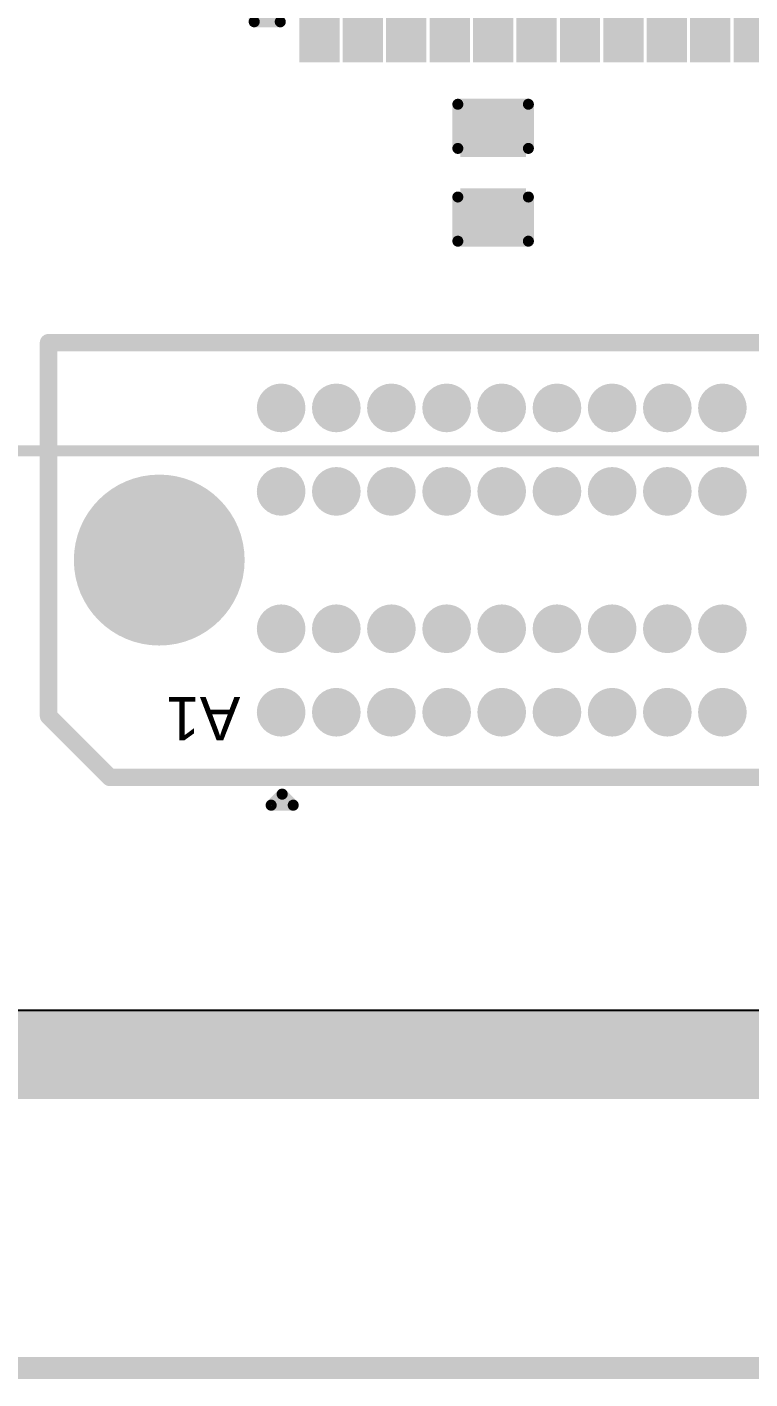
# Model space of a CAD drawing. Header units: inches. Extents: x -5 to 5450, y -4 to 5452.
# Drawn here: x 20.2 to 28.52, y -2.49 to 13.06 of the extents above; entities that cross this region are included whole.
import ezdxf

# ---------------------------------------------------------------- set-up
doc = ezdxf.new("R2010")
doc.units = ezdxf.units.IN
for name, color, linetype in [('Board_outline', 216, 'Continuous'), ('Bottom Overlay', 54, 'Continuous'), ('Bottom Solder', 6, 'Continuous'), ('Ground', 76, 'Continuous'), ('Pad Holes', 156, 'Continuous'), ('Power', 16, 'Continuous'), ('Top Layer', 1, 'Continuous'), ('Top Overlay', 2, 'Continuous'), ('Top Paste', 8, 'Continuous'), ('Top Solder', 216, 'Continuous')]:
    doc.layers.add(name, color=color, linetype=linetype)
doc.styles.add('Arial', font='', dxfattribs={"height": 0.2})
doc.styles.get('Arial').set_extended_font_data('Arial')

# ---------------------------------------------------------------- blocks, each defined once
blk = doc.blocks.new('64_VQFN__9_9__12')
at = {"layer": 'Top Layer'}
for points in [[(-3.88, 4.865), (-3.62, 4.865), (-3.62, 4.005), (-3.88, 4.005)], [(-3.38, 4.865), (-3.12, 4.865), (-3.12, 4.005), (-3.38, 4.005)], [(-2.88, 4.865), (-2.62, 4.865), (-2.62, 4.005), (-2.88, 4.005)], [(-2.38, 4.865), (-2.12, 4.865), (-2.12, 4.005), (-2.38, 4.005)], [(-1.88, 4.865), (-1.62, 4.865), (-1.62, 4.005), (-1.88, 4.005)], [(-1.38, 4.865), (-1.12, 4.865), (-1.12, 4.005), (-1.38, 4.005)], [(-0.88, 4.865), (-0.62, 4.865), (-0.62, 4.005), (-0.88, 4.005)], [(-0.38, 4.865), (-0.12, 4.865), (-0.12, 4.005), (-0.38, 4.005)], [(0.12, 4.865), (0.38, 4.865), (0.38, 4.005), (0.12, 4.005)], [(0.62, 4.865), (0.88, 4.865), (0.88, 4.005), (0.62, 4.005)], [(1.12, 4.865), (1.38, 4.865), (1.38, 4.005), (1.12, 4.005)], [(1.62, 4.865), (1.88, 4.865), (1.88, 4.005), (1.62, 4.005)], [(2.12, 4.865), (2.38, 4.865), (2.38, 4.005), (2.12, 4.005)], [(2.62, 4.865), (2.88, 4.865), (2.88, 4.005), (2.62, 4.005)], [(3.12, 4.865), (3.38, 4.865), (3.38, 4.005), (3.12, 4.005)], [(3.62, 4.865), (3.88, 4.865), (3.88, 4.005), (3.62, 4.005)], [(-4.865, 3.88), (-4.005, 3.88), (-4.005, 3.62), (-4.865, 3.62)], [(4.005, 3.88), (4.865, 3.88), (4.865, 3.62), (4.005, 3.62)], [(-4.865, 3.38), (-4.005, 3.38), (-4.005, 3.12), (-4.865, 3.12)], [(4.005, 3.38), (4.865, 3.38), (4.865, 3.12), (4.005, 3.12)], [(-3, 3), (3, 3), (3, -3), (-3, -3)], [(-4.865, 2.88), (-4.005, 2.88), (-4.005, 2.62), (-4.865, 2.62)], [(4.005, 2.88), (4.865, 2.88), (4.865, 2.62), (4.005, 2.62)], [(-4.865, 2.38), (-4.005, 2.38), (-4.005, 2.12), (-4.865, 2.12)], [(4.005, 2.38), (4.865, 2.38), (4.865, 2.12), (4.005, 2.12)], [(-4.865, 1.88), (-4.005, 1.88), (-4.005, 1.62), (-4.865, 1.62)], [(4.005, 1.88), (4.865, 1.88), (4.865, 1.62), (4.005, 1.62)], [(-4.865, 1.38), (-4.005, 1.38), (-4.005, 1.12), (-4.865, 1.12)], [(4.005, 1.38), (4.865, 1.38), (4.865, 1.12), (4.005, 1.12)], [(-4.865, 0.88), (-4.005, 0.88), (-4.005, 0.62), (-4.865, 0.62)], [(4.005, 0.88), (4.865, 0.88), (4.865, 0.62), (4.005, 0.62)], [(-4.865, 0.38), (-4.005, 0.38), (-4.005, 0.12), (-4.865, 0.12)], [(4.005, 0.38), (4.865, 0.38), (4.865, 0.12), (4.005, 0.12)], [(-4.865, -0.12), (-4.005, -0.12), (-4.005, -0.38), (-4.865, -0.38)], [(4.005, -0.12), (4.865, -0.12), (4.865, -0.38), (4.005, -0.38)], [(-4.865, -0.62), (-4.005, -0.62), (-4.005, -0.88), (-4.865, -0.88)], [(4.005, -0.62), (4.865, -0.62), (4.865, -0.88), (4.005, -0.88)], [(-4.865, -1.12), (-4.005, -1.12), (-4.005, -1.38), (-4.865, -1.38)], [(4.005, -1.12), (4.865, -1.12), (4.865, -1.38), (4.005, -1.38)], [(-4.865, -1.62), (-4.005, -1.62), (-4.005, -1.88), (-4.865, -1.88)], [(4.005, -1.62), (4.865, -1.62), (4.865, -1.88), (4.005, -1.88)], [(-4.865, -2.12), (-4.005, -2.12), (-4.005, -2.38), (-4.865, -2.38)], [(4.005, -2.12), (4.865, -2.12), (4.865, -2.38), (4.005, -2.38)], [(-4.865, -2.62), (-4.005, -2.62), (-4.005, -2.88), (-4.865, -2.88)], [(4.005, -2.62), (4.865, -2.62), (4.865, -2.88), (4.005, -2.88)], [(-4.865, -3.12), (-4.005, -3.12), (-4.005, -3.38), (-4.865, -3.38)], [(4.005, -3.12), (4.865, -3.12), (4.865, -3.38), (4.005, -3.38)], [(-4.865, -3.62), (-4.005, -3.62), (-4.005, -3.88), (-4.865, -3.88)], [(4.005, -3.62), (4.865, -3.62), (4.865, -3.88), (4.005, -3.88)], [(-3.88, -4.005), (-3.62, -4.005), (-3.62, -4.865), (-3.88, -4.865)], [(-3.38, -4.005), (-3.12, -4.005), (-3.12, -4.865), (-3.38, -4.865)], [(-2.88, -4.005), (-2.62, -4.005), (-2.62, -4.865), (-2.88, -4.865)], [(-2.38, -4.005), (-2.12, -4.005), (-2.12, -4.865), (-2.38, -4.865)], [(-1.88, -4.005), (-1.62, -4.005), (-1.62, -4.865), (-1.88, -4.865)], [(-1.38, -4.005), (-1.12, -4.005), (-1.12, -4.865), (-1.38, -4.865)], [(-0.88, -4.005), (-0.62, -4.005), (-0.62, -4.865), (-0.88, -4.865)], [(-0.38, -4.005), (-0.12, -4.005), (-0.12, -4.865), (-0.38, -4.865)], [(0.12, -4.005), (0.38, -4.005), (0.38, -4.865), (0.12, -4.865)], [(0.62, -4.005), (0.88, -4.005), (0.88, -4.865), (0.62, -4.865)], [(1.12, -4.005), (1.38, -4.005), (1.38, -4.865), (1.12, -4.865)], [(1.62, -4.005), (1.88, -4.005), (1.88, -4.865), (1.62, -4.865)], [(2.12, -4.005), (2.38, -4.005), (2.38, -4.865), (2.12, -4.865)], [(2.62, -4.005), (2.88, -4.005), (2.88, -4.865), (2.62, -4.865)], [(3.12, -4.005), (3.38, -4.005), (3.38, -4.865), (3.12, -4.865)], [(3.62, -4.005), (3.88, -4.005), (3.88, -4.865), (3.62, -4.865)]]:
    blk.add_hatch(color=1, dxfattribs=at).paths.add_polyline_path(points)
at = {"layer": 'Top Paste'}
for points in [[(-3.88, 4.865), (-3.62, 4.865), (-3.62, 4.005), (-3.88, 4.005)], [(-3.38, 4.865), (-3.12, 4.865), (-3.12, 4.005), (-3.38, 4.005)], [(-2.88, 4.865), (-2.62, 4.865), (-2.62, 4.005), (-2.88, 4.005)], [(-2.38, 4.865), (-2.12, 4.865), (-2.12, 4.005), (-2.38, 4.005)], [(-1.88, 4.865), (-1.62, 4.865), (-1.62, 4.005), (-1.88, 4.005)], [(-1.38, 4.865), (-1.12, 4.865), (-1.12, 4.005), (-1.38, 4.005)], [(-0.88, 4.865), (-0.62, 4.865), (-0.62, 4.005), (-0.88, 4.005)], [(-0.38, 4.865), (-0.12, 4.865), (-0.12, 4.005), (-0.38, 4.005)], [(0.12, 4.865), (0.38, 4.865), (0.38, 4.005), (0.12, 4.005)], [(0.62, 4.865), (0.88, 4.865), (0.88, 4.005), (0.62, 4.005)], [(1.12, 4.865), (1.38, 4.865), (1.38, 4.005), (1.12, 4.005)], [(1.62, 4.865), (1.88, 4.865), (1.88, 4.005), (1.62, 4.005)], [(2.12, 4.865), (2.38, 4.865), (2.38, 4.005), (2.12, 4.005)], [(2.62, 4.865), (2.88, 4.865), (2.88, 4.005), (2.62, 4.005)], [(3.12, 4.865), (3.38, 4.865), (3.38, 4.005), (3.12, 4.005)], [(3.62, 4.865), (3.88, 4.865), (3.88, 4.005), (3.62, 4.005)], [(-4.865, 3.88), (-4.005, 3.88), (-4.005, 3.62), (-4.865, 3.62)], [(4.005, 3.88), (4.865, 3.88), (4.865, 3.62), (4.005, 3.62)], [(-4.865, 3.38), (-4.005, 3.38), (-4.005, 3.12), (-4.865, 3.12)], [(4.005, 3.38), (4.865, 3.38), (4.865, 3.12), (4.005, 3.12)], [(-4.865, 2.88), (-4.005, 2.88), (-4.005, 2.62), (-4.865, 2.62)], [(4.005, 2.88), (4.865, 2.88), (4.865, 2.62), (4.005, 2.62)], [(-4.865, 2.38), (-4.005, 2.38), (-4.005, 2.12), (-4.865, 2.12)], [(4.005, 2.38), (4.865, 2.38), (4.865, 2.12), (4.005, 2.12)], [(-4.865, 1.88), (-4.005, 1.88), (-4.005, 1.62), (-4.865, 1.62)], [(4.005, 1.88), (4.865, 1.88), (4.865, 1.62), (4.005, 1.62)], [(-4.865, 1.38), (-4.005, 1.38), (-4.005, 1.12), (-4.865, 1.12)], [(4.005, 1.38), (4.865, 1.38), (4.865, 1.12), (4.005, 1.12)], [(-4.865, 0.88), (-4.005, 0.88), (-4.005, 0.62), (-4.865, 0.62)], [(4.005, 0.88), (4.865, 0.88), (4.865, 0.62), (4.005, 0.62)], [(-4.865, 0.38), (-4.005, 0.38), (-4.005, 0.12), (-4.865, 0.12)], [(4.005, 0.38), (4.865, 0.38), (4.865, 0.12), (4.005, 0.12)], [(-4.865, -0.12), (-4.005, -0.12), (-4.005, -0.38), (-4.865, -0.38)], [(4.005, -0.12), (4.865, -0.12), (4.865, -0.38), (4.005, -0.38)], [(-4.865, -0.62), (-4.005, -0.62), (-4.005, -0.88), (-4.865, -0.88)], [(4.005, -0.62), (4.865, -0.62), (4.865, -0.88), (4.005, -0.88)], [(-4.865, -1.12), (-4.005, -1.12), (-4.005, -1.38), (-4.865, -1.38)], [(4.005, -1.12), (4.865, -1.12), (4.865, -1.38), (4.005, -1.38)], [(-4.865, -1.62), (-4.005, -1.62), (-4.005, -1.88), (-4.865, -1.88)], [(4.005, -1.62), (4.865, -1.62), (4.865, -1.88), (4.005, -1.88)], [(-4.865, -2.12), (-4.005, -2.12), (-4.005, -2.38), (-4.865, -2.38)], [(4.005, -2.12), (4.865, -2.12), (4.865, -2.38), (4.005, -2.38)], [(-4.865, -2.62), (-4.005, -2.62), (-4.005, -2.88), (-4.865, -2.88)], [(4.005, -2.62), (4.865, -2.62), (4.865, -2.88), (4.005, -2.88)], [(-4.865, -3.12), (-4.005, -3.12), (-4.005, -3.38), (-4.865, -3.38)], [(4.005, -3.12), (4.865, -3.12), (4.865, -3.38), (4.005, -3.38)], [(-4.865, -3.62), (-4.005, -3.62), (-4.005, -3.88), (-4.865, -3.88)], [(4.005, -3.62), (4.865, -3.62), (4.865, -3.88), (4.005, -3.88)], [(-3.88, -4.005), (-3.62, -4.005), (-3.62, -4.865), (-3.88, -4.865)], [(-3.38, -4.005), (-3.12, -4.005), (-3.12, -4.865), (-3.38, -4.865)], [(-2.88, -4.005), (-2.62, -4.005), (-2.62, -4.865), (-2.88, -4.865)], [(-2.38, -4.005), (-2.12, -4.005), (-2.12, -4.865), (-2.38, -4.865)], [(-1.88, -4.005), (-1.62, -4.005), (-1.62, -4.865), (-1.88, -4.865)], [(-1.38, -4.005), (-1.12, -4.005), (-1.12, -4.865), (-1.38, -4.865)], [(-0.88, -4.005), (-0.62, -4.005), (-0.62, -4.865), (-0.88, -4.865)], [(-0.38, -4.005), (-0.12, -4.005), (-0.12, -4.865), (-0.38, -4.865)], [(0.12, -4.005), (0.38, -4.005), (0.38, -4.865), (0.12, -4.865)], [(0.62, -4.005), (0.88, -4.005), (0.88, -4.865), (0.62, -4.865)], [(1.12, -4.005), (1.38, -4.005), (1.38, -4.865), (1.12, -4.865)], [(1.62, -4.005), (1.88, -4.005), (1.88, -4.865), (1.62, -4.865)], [(2.12, -4.005), (2.38, -4.005), (2.38, -4.865), (2.12, -4.865)], [(2.62, -4.005), (2.88, -4.005), (2.88, -4.865), (2.62, -4.865)], [(3.12, -4.005), (3.38, -4.005), (3.38, -4.865), (3.12, -4.865)], [(3.62, -4.005), (3.88, -4.005), (3.88, -4.865), (3.62, -4.865)]]:
    blk.add_hatch(color=8, dxfattribs=at).paths.add_polyline_path(points)
at = {"layer": 'Top Solder'}
for points in [[(-3.982, 4.967), (-3.518, 4.967), (-3.518, 3.903), (-3.982, 3.903)], [(-3.482, 4.967), (-3.018, 4.967), (-3.018, 3.903), (-3.482, 3.903)], [(-2.982, 4.967), (-2.518, 4.967), (-2.518, 3.903), (-2.982, 3.903)], [(-2.482, 4.967), (-2.018, 4.967), (-2.018, 3.903), (-2.482, 3.903)], [(-1.982, 4.967), (-1.518, 4.967), (-1.518, 3.903), (-1.982, 3.903)], [(-1.482, 4.967), (-1.018, 4.967), (-1.018, 3.903), (-1.482, 3.903)], [(-0.982, 4.967), (-0.518, 4.967), (-0.518, 3.903), (-0.982, 3.903)], [(-0.482, 4.967), (-0.018, 4.967), (-0.018, 3.903), (-0.482, 3.903)], [(0.018, 4.967), (0.482, 4.967), (0.482, 3.903), (0.018, 3.903)], [(0.518, 4.967), (0.982, 4.967), (0.982, 3.903), (0.518, 3.903)], [(1.018, 4.967), (1.482, 4.967), (1.482, 3.903), (1.018, 3.903)], [(1.518, 4.967), (1.982, 4.967), (1.982, 3.903), (1.518, 3.903)], [(2.018, 4.967), (2.482, 4.967), (2.482, 3.903), (2.018, 3.903)], [(2.518, 4.967), (2.982, 4.967), (2.982, 3.903), (2.518, 3.903)], [(3.018, 4.967), (3.482, 4.967), (3.482, 3.903), (3.018, 3.903)], [(3.518, 4.967), (3.982, 4.967), (3.982, 3.903), (3.518, 3.903)], [(-4.967, 3.982), (-3.903, 3.982), (-3.903, 3.518), (-4.967, 3.518)], [(3.903, 3.982), (4.967, 3.982), (4.967, 3.518), (3.903, 3.518)], [(-4.967, 3.482), (-3.903, 3.482), (-3.903, 3.018), (-4.967, 3.018)], [(3.903, 3.482), (4.967, 3.482), (4.967, 3.018), (3.903, 3.018)], [(-4.967, 2.982), (-3.903, 2.982), (-3.903, 2.518), (-4.967, 2.518)], [(-3.102, 3.102), (3.102, 3.102), (3.102, -3.102), (-3.102, -3.102)], [(3.903, 2.982), (4.967, 2.982), (4.967, 2.518), (3.903, 2.518)], [(-4.967, 2.482), (-3.903, 2.482), (-3.903, 2.018), (-4.967, 2.018)], [(3.903, 2.482), (4.967, 2.482), (4.967, 2.018), (3.903, 2.018)], [(-4.967, 1.982), (-3.903, 1.982), (-3.903, 1.518), (-4.967, 1.518)], [(3.903, 1.982), (4.967, 1.982), (4.967, 1.518), (3.903, 1.518)], [(-4.967, 1.482), (-3.903, 1.482), (-3.903, 1.018), (-4.967, 1.018)], [(3.903, 1.482), (4.967, 1.482), (4.967, 1.018), (3.903, 1.018)], [(-4.967, 0.982), (-3.903, 0.982), (-3.903, 0.518), (-4.967, 0.518)], [(3.903, 0.982), (4.967, 0.982), (4.967, 0.518), (3.903, 0.518)], [(-4.967, 0.482), (-3.903, 0.482), (-3.903, 0.018), (-4.967, 0.018)], [(3.903, 0.482), (4.967, 0.482), (4.967, 0.018), (3.903, 0.018)], [(-4.967, -0.018), (-3.903, -0.018), (-3.903, -0.482), (-4.967, -0.482)], [(3.903, -0.018), (4.967, -0.018), (4.967, -0.482), (3.903, -0.482)], [(-4.967, -0.518), (-3.903, -0.518), (-3.903, -0.982), (-4.967, -0.982)], [(3.903, -0.518), (4.967, -0.518), (4.967, -0.982), (3.903, -0.982)], [(-4.967, -1.018), (-3.903, -1.018), (-3.903, -1.482), (-4.967, -1.482)], [(3.903, -1.018), (4.967, -1.018), (4.967, -1.482), (3.903, -1.482)], [(-4.967, -1.518), (-3.903, -1.518), (-3.903, -1.982), (-4.967, -1.982)], [(3.903, -1.518), (4.967, -1.518), (4.967, -1.982), (3.903, -1.982)], [(-4.967, -2.018), (-3.903, -2.018), (-3.903, -2.482), (-4.967, -2.482)], [(3.903, -2.018), (4.967, -2.018), (4.967, -2.482), (3.903, -2.482)], [(-4.967, -2.518), (-3.903, -2.518), (-3.903, -2.982), (-4.967, -2.982)], [(3.903, -2.518), (4.967, -2.518), (4.967, -2.982), (3.903, -2.982)], [(-4.967, -3.018), (-3.903, -3.018), (-3.903, -3.482), (-4.967, -3.482)], [(3.903, -3.018), (4.967, -3.018), (4.967, -3.482), (3.903, -3.482)], [(-4.967, -3.518), (-3.903, -3.518), (-3.903, -3.982), (-4.967, -3.982)], [(3.903, -3.518), (4.967, -3.518), (4.967, -3.982), (3.903, -3.982)], [(-3.982, -3.903), (-3.518, -3.903), (-3.518, -4.967), (-3.982, -4.967)], [(-3.482, -3.903), (-3.018, -3.903), (-3.018, -4.967), (-3.482, -4.967)], [(-2.982, -3.903), (-2.518, -3.903), (-2.518, -4.967), (-2.982, -4.967)], [(-2.482, -3.903), (-2.018, -3.903), (-2.018, -4.967), (-2.482, -4.967)], [(-1.982, -3.903), (-1.518, -3.903), (-1.518, -4.967), (-1.982, -4.967)], [(-1.482, -3.903), (-1.018, -3.903), (-1.018, -4.967), (-1.482, -4.967)], [(-0.982, -3.903), (-0.518, -3.903), (-0.518, -4.967), (-0.982, -4.967)], [(-0.482, -3.903), (-0.018, -3.903), (-0.018, -4.967), (-0.482, -4.967)], [(0.018, -3.903), (0.482, -3.903), (0.482, -4.967), (0.018, -4.967)], [(0.518, -3.903), (0.982, -3.903), (0.982, -4.967), (0.518, -4.967)], [(1.018, -3.903), (1.482, -3.903), (1.482, -4.967), (1.018, -4.967)], [(1.518, -3.903), (1.982, -3.903), (1.982, -4.967), (1.518, -4.967)], [(2.018, -3.903), (2.482, -3.903), (2.482, -4.967), (2.018, -4.967)], [(2.518, -3.903), (2.982, -3.903), (2.982, -4.967), (2.518, -4.967)], [(3.018, -3.903), (3.482, -3.903), (3.482, -4.967), (3.018, -4.967)], [(3.518, -3.903), (3.982, -3.903), (3.982, -4.967), (3.518, -4.967)]]:
    blk.add_hatch(color=216, dxfattribs=at).paths.add_polyline_path(points)
at = {"layer": 'Top Overlay'}
for points in [[(-4.5, 4.2, 0.127, 0.127, 0), (-4.5, 4.5, 0.127, 0.127, 0)], [(-4.5, 4.5, 0.127, 0.127, 0), (-4.2, 4.5, 0.127, 0.127, 0)], [(4.2, 4.5, 0.127, 0.127, 0), (4.5, 4.5, 0.127, 0.127, 0)], [(4.5, 4.2, 0.127, 0.127, 0), (4.5, 4.5, 0.127, 0.127, 0)], [(-5.197, 3.899, 0.127, 0.127, 0), (-5.07, 3.772, 0.127, 0.127, 0)], [(-5.197, 3.645, 0.127, 0.127, 0), (-5.197, 3.899, 0.127, 0.127, 0)], [(-5.197, 3.645, 0.127, 0.127, 0), (-5.07, 3.772, 0.127, 0.127, 0)], [(-4.5, -4.5, 0.127, 0.127, 0), (-4.5, -4.2, 0.127, 0.127, 0)], [(4.5, -4.5, 0.127, 0.127, 0), (4.5, -4.2, 0.127, 0.127, 0)], [(-4.5, -4.5, 0.127, 0.127, 0), (-4.2, -4.5, 0.127, 0.127, 0)], [(4.2, -4.5, 0.127, 0.127, 0), (4.5, -4.5, 0.127, 0.127, 0)]]:
    blk.add_lwpolyline(points, format="xyseb", dxfattribs=at)
for points in [[(-4.532, 4.5, 0.0635, 0.0635, 1), (-4.468, 4.5, 0.0635, 0.0635, 1)], [(-4.532, 4.5, 0.0635, 0.0635, 1), (-4.468, 4.5, 0.0635, 0.0635, 1)], [(-4.232, 4.5, 0.0635, 0.0635, 1), (-4.168, 4.5, 0.0635, 0.0635, 1)], [(4.168, 4.5, 0.0635, 0.0635, 1), (4.232, 4.5, 0.0635, 0.0635, 1)], [(4.468, 4.5, 0.0635, 0.0635, 1), (4.532, 4.5, 0.0635, 0.0635, 1)], [(4.468, 4.5, 0.0635, 0.0635, 1), (4.532, 4.5, 0.0635, 0.0635, 1)], [(-4.532, 4.2, 0.0635, 0.0635, 1), (-4.468, 4.2, 0.0635, 0.0635, 1)], [(4.468, 4.2, 0.0635, 0.0635, 1), (4.532, 4.2, 0.0635, 0.0635, 1)], [(-5.229, 3.899, 0.0635, 0.0635, 1), (-5.165, 3.899, 0.0635, 0.0635, 1)], [(-5.229, 3.899, 0.0635, 0.0635, 1), (-5.165, 3.899, 0.0635, 0.0635, 1)], [(-5.102, 3.772, 0.0635, 0.0635, 1), (-5.038, 3.772, 0.0635, 0.0635, 1)], [(-5.102, 3.772, 0.0635, 0.0635, 1), (-5.038, 3.772, 0.0635, 0.0635, 1)], [(-5.229, 3.645, 0.0635, 0.0635, 1), (-5.165, 3.645, 0.0635, 0.0635, 1)], [(-5.229, 3.645, 0.0635, 0.0635, 1), (-5.165, 3.645, 0.0635, 0.0635, 1)], [(-4.532, -4.2, 0.0635, 0.0635, 1), (-4.468, -4.2, 0.0635, 0.0635, 1)], [(4.468, -4.2, 0.0635, 0.0635, 1), (4.532, -4.2, 0.0635, 0.0635, 1)], [(-4.532, -4.5, 0.0635, 0.0635, 1), (-4.468, -4.5, 0.0635, 0.0635, 1)], [(-4.532, -4.5, 0.0635, 0.0635, 1), (-4.468, -4.5, 0.0635, 0.0635, 1)], [(-4.232, -4.5, 0.0635, 0.0635, 1), (-4.168, -4.5, 0.0635, 0.0635, 1)], [(4.168, -4.5, 0.0635, 0.0635, 1), (4.232, -4.5, 0.0635, 0.0635, 1)], [(4.468, -4.5, 0.0635, 0.0635, 1), (4.532, -4.5, 0.0635, 0.0635, 1)], [(4.468, -4.5, 0.0635, 0.0635, 1), (4.532, -4.5, 0.0635, 0.0635, 1)]]:
    blk.add_lwpolyline(points, format="xyseb", close=True, dxfattribs=at)
blk = doc.blocks.new('BL_R8812AF1_B_14')
at = {"layer": 'Bottom Overlay'}
blk.add_lwpolyline([(-13.5, -8.9, 0.127, 0.127, 0), (13.5, -8.9, 0.127, 0.127, 0)], format="xyseb", dxfattribs=at)
blk = doc.blocks.new('ADM6_30_01_5_L_4_2_A_TR_157')
at = {"layer": 'Bottom Solder'}
h = blk.add_hatch(color=6, dxfattribs=at)
edge = h.paths.add_edge_path()
edge.add_arc((10.61, 0), 0.102, 0, 360)
at = {"layer": 'Ground'}
h = blk.add_hatch(color=76, dxfattribs=at)
edge = h.paths.add_edge_path()
edge.add_arc((10.61, 0), 0.983, 0, 360)
at = {"layer": 'Pad Holes'}
h = blk.add_hatch(color=7, dxfattribs=at)
edge = h.paths.add_edge_path()
edge.add_arc((10.61, 0), 0.475, 0, 360)
at = {"layer": 'Power'}
h = blk.add_hatch(color=16, dxfattribs=at)
edge = h.paths.add_edge_path()
edge.add_arc((10.61, 0), 0.983, 0, 360)
at = {"layer": 'Top Layer'}
h = blk.add_hatch(color=1, dxfattribs=at)
edge = h.paths.add_edge_path()
edge.add_arc((4.128, 1.75), 0.178, 0, 360)
h = blk.add_hatch(color=1, dxfattribs=at)
edge = h.paths.add_edge_path()
edge.add_arc((4.762, 1.75), 0.178, 0, 360)
h = blk.add_hatch(color=1, dxfattribs=at)
edge = h.paths.add_edge_path()
edge.add_arc((5.397, 1.75), 0.178, 0, 360)
h = blk.add_hatch(color=1, dxfattribs=at)
edge = h.paths.add_edge_path()
edge.add_arc((6.032, 1.75), 0.178, 0, 360)
h = blk.add_hatch(color=1, dxfattribs=at)
edge = h.paths.add_edge_path()
edge.add_arc((6.668, 1.75), 0.178, 0, 360)
h = blk.add_hatch(color=1, dxfattribs=at)
edge = h.paths.add_edge_path()
edge.add_arc((7.302, 1.75), 0.178, 0, 360)
h = blk.add_hatch(color=1, dxfattribs=at)
edge = h.paths.add_edge_path()
edge.add_arc((7.938, 1.75), 0.178, 0, 360)
h = blk.add_hatch(color=1, dxfattribs=at)
edge = h.paths.add_edge_path()
edge.add_arc((8.572, 1.75), 0.178, 0, 360)
h = blk.add_hatch(color=1, dxfattribs=at)
edge = h.paths.add_edge_path()
edge.add_arc((9.207, 1.75), 0.178, 0, 360)
h = blk.add_hatch(color=1, dxfattribs=at)
edge = h.paths.add_edge_path()
edge.add_arc((4.128, 0.79), 0.178, 0, 360)
h = blk.add_hatch(color=1, dxfattribs=at)
edge = h.paths.add_edge_path()
edge.add_arc((4.762, 0.79), 0.178, 0, 360)
h = blk.add_hatch(color=1, dxfattribs=at)
edge = h.paths.add_edge_path()
edge.add_arc((5.397, 0.79), 0.178, 0, 360)
h = blk.add_hatch(color=1, dxfattribs=at)
edge = h.paths.add_edge_path()
edge.add_arc((6.032, 0.79), 0.178, 0, 360)
h = blk.add_hatch(color=1, dxfattribs=at)
edge = h.paths.add_edge_path()
edge.add_arc((6.668, 0.79), 0.178, 0, 360)
h = blk.add_hatch(color=1, dxfattribs=at)
edge = h.paths.add_edge_path()
edge.add_arc((7.302, 0.79), 0.178, 0, 360)
h = blk.add_hatch(color=1, dxfattribs=at)
edge = h.paths.add_edge_path()
edge.add_arc((7.938, 0.79), 0.178, 0, 360)
h = blk.add_hatch(color=1, dxfattribs=at)
edge = h.paths.add_edge_path()
edge.add_arc((8.572, 0.79), 0.178, 0, 360)
h = blk.add_hatch(color=1, dxfattribs=at)
edge = h.paths.add_edge_path()
edge.add_arc((9.207, 0.79), 0.178, 0, 360)
h = blk.add_hatch(color=1, dxfattribs=at)
edge = h.paths.add_edge_path()
edge.add_arc((4.128, -0.79), 0.178, 0, 360)
h = blk.add_hatch(color=1, dxfattribs=at)
edge = h.paths.add_edge_path()
edge.add_arc((4.762, -0.79), 0.178, 0, 360)
h = blk.add_hatch(color=1, dxfattribs=at)
edge = h.paths.add_edge_path()
edge.add_arc((5.397, -0.79), 0.178, 0, 360)
h = blk.add_hatch(color=1, dxfattribs=at)
edge = h.paths.add_edge_path()
edge.add_arc((6.032, -0.79), 0.178, 0, 360)
h = blk.add_hatch(color=1, dxfattribs=at)
edge = h.paths.add_edge_path()
edge.add_arc((6.668, -0.79), 0.178, 0, 360)
h = blk.add_hatch(color=1, dxfattribs=at)
edge = h.paths.add_edge_path()
edge.add_arc((7.302, -0.79), 0.178, 0, 360)
h = blk.add_hatch(color=1, dxfattribs=at)
edge = h.paths.add_edge_path()
edge.add_arc((7.938, -0.79), 0.178, 0, 360)
h = blk.add_hatch(color=1, dxfattribs=at)
edge = h.paths.add_edge_path()
edge.add_arc((8.572, -0.79), 0.178, 0, 360)
h = blk.add_hatch(color=1, dxfattribs=at)
edge = h.paths.add_edge_path()
edge.add_arc((9.207, -0.79), 0.178, 0, 360)
h = blk.add_hatch(color=1, dxfattribs=at)
edge = h.paths.add_edge_path()
edge.add_arc((4.128, -1.75), 0.178, 0, 360)
h = blk.add_hatch(color=1, dxfattribs=at)
edge = h.paths.add_edge_path()
edge.add_arc((4.762, -1.75), 0.178, 0, 360)
h = blk.add_hatch(color=1, dxfattribs=at)
edge = h.paths.add_edge_path()
edge.add_arc((5.397, -1.75), 0.178, 0, 360)
h = blk.add_hatch(color=1, dxfattribs=at)
edge = h.paths.add_edge_path()
edge.add_arc((6.032, -1.75), 0.178, 0, 360)
h = blk.add_hatch(color=1, dxfattribs=at)
edge = h.paths.add_edge_path()
edge.add_arc((6.668, -1.75), 0.178, 0, 360)
h = blk.add_hatch(color=1, dxfattribs=at)
edge = h.paths.add_edge_path()
edge.add_arc((7.302, -1.75), 0.178, 0, 360)
h = blk.add_hatch(color=1, dxfattribs=at)
edge = h.paths.add_edge_path()
edge.add_arc((7.938, -1.75), 0.178, 0, 360)
h = blk.add_hatch(color=1, dxfattribs=at)
edge = h.paths.add_edge_path()
edge.add_arc((8.572, -1.75), 0.178, 0, 360)
h = blk.add_hatch(color=1, dxfattribs=at)
edge = h.paths.add_edge_path()
edge.add_arc((9.207, -1.75), 0.178, 0, 360)
at = {"layer": 'Top Paste'}
h = blk.add_hatch(color=8, dxfattribs=at)
edge = h.paths.add_edge_path()
edge.add_arc((4.128, 1.75), 0.178, 0, 360)
h = blk.add_hatch(color=8, dxfattribs=at)
edge = h.paths.add_edge_path()
edge.add_arc((4.762, 1.75), 0.178, 0, 360)
h = blk.add_hatch(color=8, dxfattribs=at)
edge = h.paths.add_edge_path()
edge.add_arc((5.397, 1.75), 0.178, 0, 360)
h = blk.add_hatch(color=8, dxfattribs=at)
edge = h.paths.add_edge_path()
edge.add_arc((6.032, 1.75), 0.178, 0, 360)
h = blk.add_hatch(color=8, dxfattribs=at)
edge = h.paths.add_edge_path()
edge.add_arc((6.668, 1.75), 0.178, 0, 360)
h = blk.add_hatch(color=8, dxfattribs=at)
edge = h.paths.add_edge_path()
edge.add_arc((7.302, 1.75), 0.178, 0, 360)
h = blk.add_hatch(color=8, dxfattribs=at)
edge = h.paths.add_edge_path()
edge.add_arc((7.938, 1.75), 0.178, 0, 360)
h = blk.add_hatch(color=8, dxfattribs=at)
edge = h.paths.add_edge_path()
edge.add_arc((8.572, 1.75), 0.178, 0, 360)
h = blk.add_hatch(color=8, dxfattribs=at)
edge = h.paths.add_edge_path()
edge.add_arc((9.207, 1.75), 0.178, 0, 360)
h = blk.add_hatch(color=8, dxfattribs=at)
edge = h.paths.add_edge_path()
edge.add_arc((4.128, 0.79), 0.178, 0, 360)
h = blk.add_hatch(color=8, dxfattribs=at)
edge = h.paths.add_edge_path()
edge.add_arc((4.762, 0.79), 0.178, 0, 360)
h = blk.add_hatch(color=8, dxfattribs=at)
edge = h.paths.add_edge_path()
edge.add_arc((5.397, 0.79), 0.178, 0, 360)
h = blk.add_hatch(color=8, dxfattribs=at)
edge = h.paths.add_edge_path()
edge.add_arc((6.032, 0.79), 0.178, 0, 360)
h = blk.add_hatch(color=8, dxfattribs=at)
edge = h.paths.add_edge_path()
edge.add_arc((6.668, 0.79), 0.178, 0, 360)
h = blk.add_hatch(color=8, dxfattribs=at)
edge = h.paths.add_edge_path()
edge.add_arc((7.302, 0.79), 0.178, 0, 360)
h = blk.add_hatch(color=8, dxfattribs=at)
edge = h.paths.add_edge_path()
edge.add_arc((7.938, 0.79), 0.178, 0, 360)
h = blk.add_hatch(color=8, dxfattribs=at)
edge = h.paths.add_edge_path()
edge.add_arc((8.572, 0.79), 0.178, 0, 360)
h = blk.add_hatch(color=8, dxfattribs=at)
edge = h.paths.add_edge_path()
edge.add_arc((9.207, 0.79), 0.178, 0, 360)
h = blk.add_hatch(color=8, dxfattribs=at)
edge = h.paths.add_edge_path()
edge.add_arc((4.128, -0.79), 0.178, 0, 360)
h = blk.add_hatch(color=8, dxfattribs=at)
edge = h.paths.add_edge_path()
edge.add_arc((4.762, -0.79), 0.178, 0, 360)
h = blk.add_hatch(color=8, dxfattribs=at)
edge = h.paths.add_edge_path()
edge.add_arc((5.397, -0.79), 0.178, 0, 360)
h = blk.add_hatch(color=8, dxfattribs=at)
edge = h.paths.add_edge_path()
edge.add_arc((6.032, -0.79), 0.178, 0, 360)
h = blk.add_hatch(color=8, dxfattribs=at)
edge = h.paths.add_edge_path()
edge.add_arc((6.668, -0.79), 0.178, 0, 360)
h = blk.add_hatch(color=8, dxfattribs=at)
edge = h.paths.add_edge_path()
edge.add_arc((7.302, -0.79), 0.178, 0, 360)
h = blk.add_hatch(color=8, dxfattribs=at)
edge = h.paths.add_edge_path()
edge.add_arc((7.938, -0.79), 0.178, 0, 360)
h = blk.add_hatch(color=8, dxfattribs=at)
edge = h.paths.add_edge_path()
edge.add_arc((8.572, -0.79), 0.178, 0, 360)
h = blk.add_hatch(color=8, dxfattribs=at)
edge = h.paths.add_edge_path()
edge.add_arc((9.207, -0.79), 0.178, 0, 360)
h = blk.add_hatch(color=8, dxfattribs=at)
edge = h.paths.add_edge_path()
edge.add_arc((4.128, -1.75), 0.178, 0, 360)
h = blk.add_hatch(color=8, dxfattribs=at)
edge = h.paths.add_edge_path()
edge.add_arc((4.762, -1.75), 0.178, 0, 360)
h = blk.add_hatch(color=8, dxfattribs=at)
edge = h.paths.add_edge_path()
edge.add_arc((5.397, -1.75), 0.178, 0, 360)
h = blk.add_hatch(color=8, dxfattribs=at)
edge = h.paths.add_edge_path()
edge.add_arc((6.032, -1.75), 0.178, 0, 360)
h = blk.add_hatch(color=8, dxfattribs=at)
edge = h.paths.add_edge_path()
edge.add_arc((6.668, -1.75), 0.178, 0, 360)
h = blk.add_hatch(color=8, dxfattribs=at)
edge = h.paths.add_edge_path()
edge.add_arc((7.302, -1.75), 0.178, 0, 360)
h = blk.add_hatch(color=8, dxfattribs=at)
edge = h.paths.add_edge_path()
edge.add_arc((7.938, -1.75), 0.178, 0, 360)
h = blk.add_hatch(color=8, dxfattribs=at)
edge = h.paths.add_edge_path()
edge.add_arc((8.572, -1.75), 0.178, 0, 360)
h = blk.add_hatch(color=8, dxfattribs=at)
edge = h.paths.add_edge_path()
edge.add_arc((9.207, -1.75), 0.178, 0, 360)
at = {"layer": 'Top Solder'}
h = blk.add_hatch(color=216, dxfattribs=at)
edge = h.paths.add_edge_path()
edge.add_arc((4.128, 1.75), 0.28, 0, 360)
h = blk.add_hatch(color=216, dxfattribs=at)
edge = h.paths.add_edge_path()
edge.add_arc((4.762, 1.75), 0.28, 0, 360)
h = blk.add_hatch(color=216, dxfattribs=at)
edge = h.paths.add_edge_path()
edge.add_arc((5.397, 1.75), 0.28, 0, 360)
h = blk.add_hatch(color=216, dxfattribs=at)
edge = h.paths.add_edge_path()
edge.add_arc((6.032, 1.75), 0.28, 0, 360)
h = blk.add_hatch(color=216, dxfattribs=at)
edge = h.paths.add_edge_path()
edge.add_arc((6.668, 1.75), 0.28, 0, 360)
h = blk.add_hatch(color=216, dxfattribs=at)
edge = h.paths.add_edge_path()
edge.add_arc((7.302, 1.75), 0.28, 0, 360)
h = blk.add_hatch(color=216, dxfattribs=at)
edge = h.paths.add_edge_path()
edge.add_arc((7.938, 1.75), 0.28, 0, 360)
h = blk.add_hatch(color=216, dxfattribs=at)
edge = h.paths.add_edge_path()
edge.add_arc((8.572, 1.75), 0.28, 0, 360)
h = blk.add_hatch(color=216, dxfattribs=at)
edge = h.paths.add_edge_path()
edge.add_arc((9.207, 1.75), 0.28, 0, 360)
h = blk.add_hatch(color=216, dxfattribs=at)
edge = h.paths.add_edge_path()
edge.add_arc((4.128, 0.79), 0.28, 0, 360)
h = blk.add_hatch(color=216, dxfattribs=at)
edge = h.paths.add_edge_path()
edge.add_arc((4.762, 0.79), 0.28, 0, 360)
h = blk.add_hatch(color=216, dxfattribs=at)
edge = h.paths.add_edge_path()
edge.add_arc((5.397, 0.79), 0.28, 0, 360)
h = blk.add_hatch(color=216, dxfattribs=at)
edge = h.paths.add_edge_path()
edge.add_arc((6.032, 0.79), 0.28, 0, 360)
h = blk.add_hatch(color=216, dxfattribs=at)
edge = h.paths.add_edge_path()
edge.add_arc((6.668, 0.79), 0.28, 0, 360)
h = blk.add_hatch(color=216, dxfattribs=at)
edge = h.paths.add_edge_path()
edge.add_arc((7.302, 0.79), 0.28, 0, 360)
h = blk.add_hatch(color=216, dxfattribs=at)
edge = h.paths.add_edge_path()
edge.add_arc((7.938, 0.79), 0.28, 0, 360)
h = blk.add_hatch(color=216, dxfattribs=at)
edge = h.paths.add_edge_path()
edge.add_arc((8.572, 0.79), 0.28, 0, 360)
h = blk.add_hatch(color=216, dxfattribs=at)
edge = h.paths.add_edge_path()
edge.add_arc((9.207, 0.79), 0.28, 0, 360)
h = blk.add_hatch(color=216, dxfattribs=at)
edge = h.paths.add_edge_path()
edge.add_arc((10.61, 0), 0.102, 0, 360)
h = blk.add_hatch(color=216, dxfattribs=at)
edge = h.paths.add_edge_path()
edge.add_arc((4.128, -0.79), 0.28, 0, 360)
h = blk.add_hatch(color=216, dxfattribs=at)
edge = h.paths.add_edge_path()
edge.add_arc((4.762, -0.79), 0.28, 0, 360)
h = blk.add_hatch(color=216, dxfattribs=at)
edge = h.paths.add_edge_path()
edge.add_arc((5.397, -0.79), 0.28, 0, 360)
h = blk.add_hatch(color=216, dxfattribs=at)
edge = h.paths.add_edge_path()
edge.add_arc((6.032, -0.79), 0.28, 0, 360)
h = blk.add_hatch(color=216, dxfattribs=at)
edge = h.paths.add_edge_path()
edge.add_arc((6.668, -0.79), 0.28, 0, 360)
h = blk.add_hatch(color=216, dxfattribs=at)
edge = h.paths.add_edge_path()
edge.add_arc((7.302, -0.79), 0.28, 0, 360)
h = blk.add_hatch(color=216, dxfattribs=at)
edge = h.paths.add_edge_path()
edge.add_arc((7.938, -0.79), 0.28, 0, 360)
h = blk.add_hatch(color=216, dxfattribs=at)
edge = h.paths.add_edge_path()
edge.add_arc((8.572, -0.79), 0.28, 0, 360)
h = blk.add_hatch(color=216, dxfattribs=at)
edge = h.paths.add_edge_path()
edge.add_arc((9.207, -0.79), 0.28, 0, 360)
h = blk.add_hatch(color=216, dxfattribs=at)
edge = h.paths.add_edge_path()
edge.add_arc((4.128, -1.75), 0.28, 0, 360)
h = blk.add_hatch(color=216, dxfattribs=at)
edge = h.paths.add_edge_path()
edge.add_arc((4.762, -1.75), 0.28, 0, 360)
h = blk.add_hatch(color=216, dxfattribs=at)
edge = h.paths.add_edge_path()
edge.add_arc((5.397, -1.75), 0.28, 0, 360)
h = blk.add_hatch(color=216, dxfattribs=at)
edge = h.paths.add_edge_path()
edge.add_arc((6.032, -1.75), 0.28, 0, 360)
h = blk.add_hatch(color=216, dxfattribs=at)
edge = h.paths.add_edge_path()
edge.add_arc((6.668, -1.75), 0.28, 0, 360)
h = blk.add_hatch(color=216, dxfattribs=at)
edge = h.paths.add_edge_path()
edge.add_arc((7.302, -1.75), 0.28, 0, 360)
h = blk.add_hatch(color=216, dxfattribs=at)
edge = h.paths.add_edge_path()
edge.add_arc((7.938, -1.75), 0.28, 0, 360)
h = blk.add_hatch(color=216, dxfattribs=at)
edge = h.paths.add_edge_path()
edge.add_arc((8.572, -1.75), 0.28, 0, 360)
h = blk.add_hatch(color=216, dxfattribs=at)
edge = h.paths.add_edge_path()
edge.add_arc((9.207, -1.75), 0.28, 0, 360)
at = {"layer": 'Top Overlay'}
for points in [[(9.195, 2.692, 0.127, 0.127, 0), (9.068, 2.819, 0.127, 0.127, 0)], [(9.322, 2.819, 0.127, 0.127, 0), (9.068, 2.819, 0.127, 0.127, 0)], [(9.322, 2.819, 0.127, 0.127, 0), (9.195, 2.692, 0.127, 0.127, 0)], [(11.178, 2.5, 0.2, 0.2, 0), (-11.178, 2.5, 0.2, 0.2, 0)], [(11.885, 1.793, 0.2, 0.2, 0), (11.178, 2.5, 0.2, 0.2, 0)], [(11.885, 1.793, 0.2, 0.2, 0), (11.885, -2.5, 0.2, 0.2, 0)], [(11.885, -2.5, 0.2, 0.2, 0), (-11.885, -2.5, 0.2, 0.2, 0)]]:
    blk.add_lwpolyline(points, format="xyseb", dxfattribs=at)
for points in [[(9.036, 2.819, 0.0635, 0.0635, 1), (9.1, 2.819, 0.0635, 0.0635, 1)], [(9.036, 2.819, 0.0635, 0.0635, 1), (9.1, 2.819, 0.0635, 0.0635, 1)], [(9.29, 2.819, 0.0635, 0.0635, 1), (9.354, 2.819, 0.0635, 0.0635, 1)], [(9.29, 2.819, 0.0635, 0.0635, 1), (9.354, 2.819, 0.0635, 0.0635, 1)], [(9.163, 2.692, 0.0635, 0.0635, 1), (9.227, 2.692, 0.0635, 0.0635, 1)], [(9.163, 2.692, 0.0635, 0.0635, 1), (9.227, 2.692, 0.0635, 0.0635, 1)], [(11.128, 2.5, 0.1, 0.1, 1), (11.228, 2.5, 0.1, 0.1, 1)], [(11.128, 2.5, 0.1, 0.1, 1), (11.228, 2.5, 0.1, 0.1, 1)], [(11.835, 1.793, 0.1, 0.1, 1), (11.935, 1.793, 0.1, 0.1, 1)], [(11.835, 1.793, 0.1, 0.1, 1), (11.935, 1.793, 0.1, 0.1, 1)], [(11.835, -2.5, 0.1, 0.1, 1), (11.935, -2.5, 0.1, 0.1, 1)], [(11.835, -2.5, 0.1, 0.1, 1), (11.935, -2.5, 0.1, 0.1, 1)]]:
    blk.add_lwpolyline(points, format="xyseb", close=True, dxfattribs=at)
at = {"layer": 'Top Overlay', "style": 'Arial'}
blk.add_text('A1', height=0.5, dxfattribs=at).set_placement((9.677, 1.575))
blk = doc.blocks.new('C___0402_192')
at = {"layer": 'Top Layer'}
for points in [[(-0.699, -0.318), (-0.699, 0.318), (-0.241, 0.318), (-0.241, -0.318)], [(0.241, -0.318), (0.241, 0.318), (0.699, 0.318), (0.699, -0.318)]]:
    blk.add_hatch(color=1, dxfattribs=at).paths.add_polyline_path(points)
at = {"layer": 'Top Paste'}
for points in [[(-0.699, -0.318), (-0.699, 0.318), (-0.241, 0.318), (-0.241, -0.318)], [(0.241, -0.318), (0.241, 0.318), (0.699, 0.318), (0.699, -0.318)]]:
    blk.add_hatch(color=8, dxfattribs=at).paths.add_polyline_path(points)
at = {"layer": 'Top Solder'}
for points in [[(-0.758, -0.377), (-0.758, 0.377), (-0.181, 0.377), (-0.181, -0.377)], [(0.181, -0.377), (0.181, 0.377), (0.758, 0.377), (0.758, -0.377)]]:
    blk.add_hatch(color=216, dxfattribs=at).paths.add_polyline_path(points)
at = {"layer": 'Top Overlay'}
for points in [[(-0.787, 0.406, 0.127, 0.127, 0), (-0.787, -0.406, 0.127, 0.127, 0)], [(-0.787, 0.406, 0.127, 0.127, 0), (-0.279, 0.406, 0.127, 0.127, 0)], [(0.279, 0.406, 0.127, 0.127, 0), (0.787, 0.406, 0.127, 0.127, 0)], [(0.787, 0.406, 0.127, 0.127, 0), (0.787, -0.406, 0.127, 0.127, 0)], [(-0.787, -0.406, 0.127, 0.127, 0), (-0.279, -0.406, 0.127, 0.127, 0)], [(0.279, -0.406, 0.127, 0.127, 0), (0.787, -0.406, 0.127, 0.127, 0)]]:
    blk.add_lwpolyline(points, format="xyseb", dxfattribs=at)
for points in [[(-0.819, 0.406, 0.0635, 0.0635, 1), (-0.756, 0.406, 0.0635, 0.0635, 1)], [(-0.819, 0.406, 0.0635, 0.0635, 1), (-0.756, 0.406, 0.0635, 0.0635, 1)], [(-0.311, 0.406, 0.0635, 0.0635, 1), (-0.248, 0.406, 0.0635, 0.0635, 1)], [(0.248, 0.406, 0.0635, 0.0635, 1), (0.311, 0.406, 0.0635, 0.0635, 1)], [(0.756, 0.406, 0.0635, 0.0635, 1), (0.819, 0.406, 0.0635, 0.0635, 1)], [(0.756, 0.406, 0.0635, 0.0635, 1), (0.819, 0.406, 0.0635, 0.0635, 1)], [(-0.819, -0.406, 0.0635, 0.0635, 1), (-0.756, -0.406, 0.0635, 0.0635, 1)], [(-0.819, -0.406, 0.0635, 0.0635, 1), (-0.756, -0.406, 0.0635, 0.0635, 1)], [(-0.311, -0.406, 0.0635, 0.0635, 1), (-0.248, -0.406, 0.0635, 0.0635, 1)], [(0.248, -0.406, 0.0635, 0.0635, 1), (0.311, -0.406, 0.0635, 0.0635, 1)], [(0.756, -0.406, 0.0635, 0.0635, 1), (0.819, -0.406, 0.0635, 0.0635, 1)], [(0.756, -0.406, 0.0635, 0.0635, 1), (0.819, -0.406, 0.0635, 0.0635, 1)]]:
    blk.add_lwpolyline(points, format="xyseb", close=True, dxfattribs=at)

msp = doc.modelspace()

# ---------------------------------------------------------------- linework, layer by layer
at = {"layer": 'Board_outline'}
msp.add_lwpolyline([(12.33, 1.237, 0.254, 0.254, 0), (84.33, 1.237, 0.254, 0.254, 0)], format="xyseb", dxfattribs=at)
msp.add_lwpolyline([(12.33, 1.237, 0.254, 0.254, 0), (84.33, 1.237, 0.254, 0.254, 0)], format="xyseb", dxfattribs=at)
at = {"layer": 'Ground'}
msp.add_line((84.33, 1.748), (12.33, 1.748), dxfattribs=at)
msp.add_lwpolyline([(12.33, 1.237, 1.016, 1.016, 0), (84.33, 1.237, 1.016, 1.016, 0)], format="xyseb", dxfattribs=at)
at = {"layer": 'Power'}
msp.add_line((84.33, 1.748), (12.33, 1.748), dxfattribs=at)
msp.add_lwpolyline([(12.33, 1.237, 1.016, 1.016, 0), (84.33, 1.237, 1.016, 1.016, 0)], format="xyseb", dxfattribs=at)
at = {"layer": 'Top Overlay'}
msp.add_lwpolyline([(-4.439, -2.362, 0.254, 0.254, 0), (37.257, -2.362, 0.254, 0.254, 0)], format="xyseb", dxfattribs=at)

# ---------------------------------------------------------------- block references
for name, p in [('BL_R8812AF1_B_14', (29.839, 17.085)), ('64_VQFN__9_9__12', (27.313, 17.62))]:
    msp.add_blockref(name, p)
for name, p, rotation in [('C___0402_192', (25.563, 11.384), 90), ('ADM6_30_01_5_L_4_2_A_TR_157', (32.33, 6.929), 180)]:
    msp.add_blockref(name, p, dxfattribs=dict(rotation=rotation))

doc.saveas('drawing.dxf')
